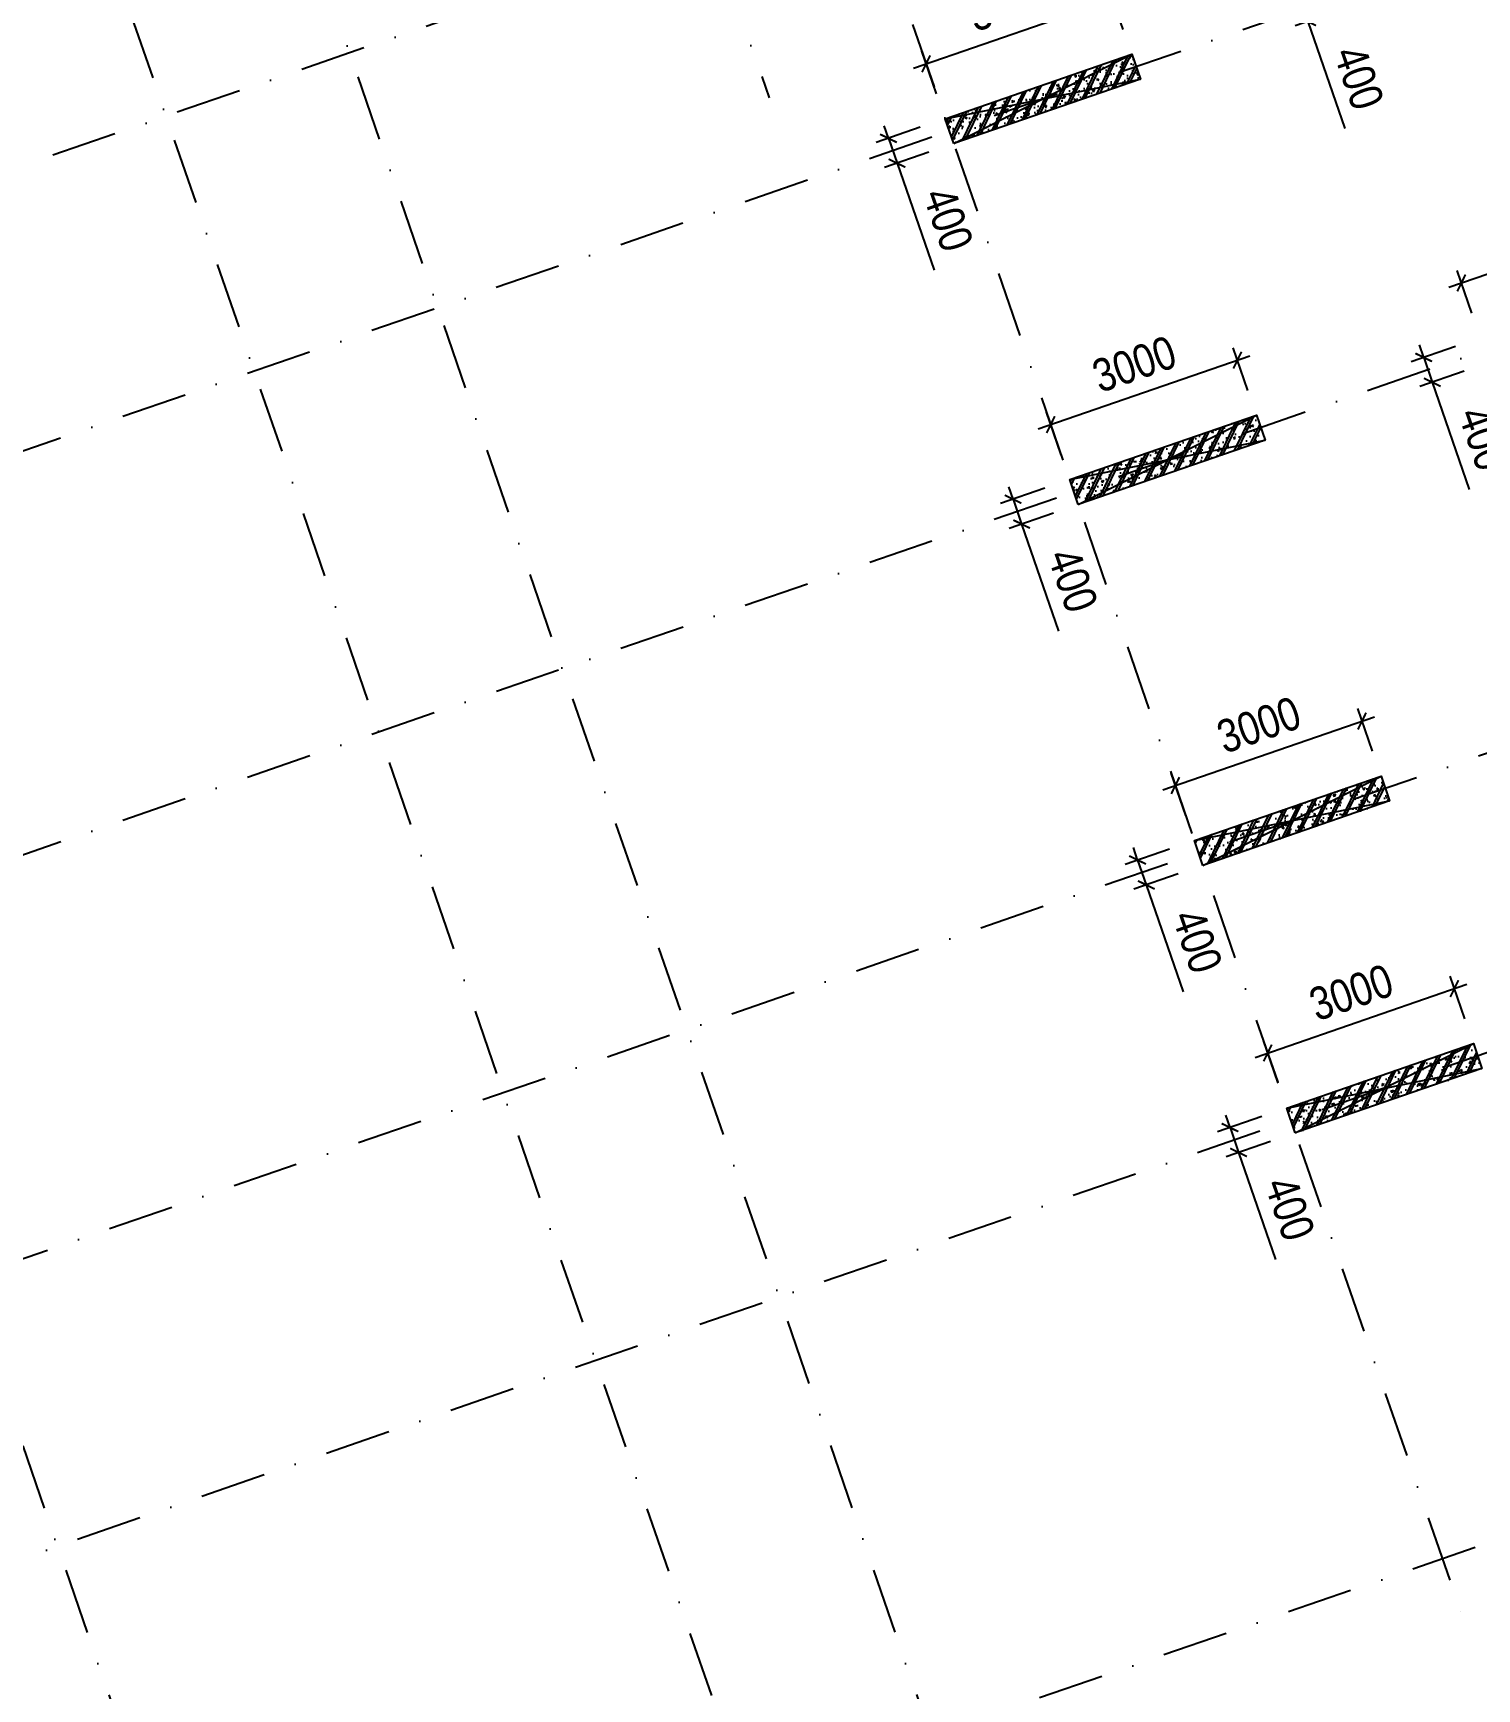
# Model space of a CAD drawing. Header units: millimetres. Extents: x 13965 to 1327256, y -72704 to 46237.
# Drawn here: x 265754 to 287687, y -32339 to -7183 of the extents above; entities that cross this region are included whole.
import ezdxf

# ---------------------------------------------------------------- set-up
doc = ezdxf.new("R2010")
doc.units = ezdxf.units.MM
doc.header["$MEASUREMENT"] = 0
doc.linetypes.add('DASHDOT', pattern=[1, 0.5, -0.25, 0, -0.25])
for name, color, linetype in [('ccu11-Manh', 8, 'Continuous'), ('KC2-DIM', 251, 'Continuous'), ('KT-Luoi truc South Tower', 8, 'DASHDOT'), ('Xref_ST_MBDV Cot vach 30.7.2022|Xref_ST_MBDV Cot vach 30.7.2022|Xref_ST_MBDV Cot vach 30.7.2022|Xref_ST_MBDV Cot vach 30.7.2022|KC-Betong', 6, 'Continuous')]:
    doc.layers.add(name, color=color, linetype=linetype)
doc.layers.add('KT-Kich thuoc', color=159, linetype='Continuous', lineweight=18)
doc.styles.add('Arial Narrow', font='ARIALN.TTF')
doc.dimstyles.new('ccu12-200', dxfattribs={"dimscale": 200, "dimtxt": 2.5, "dimasz": 1, "dimexe": 1, "dimexo": 2, "dimgap": 1, "dimtad": 1, "dimdec": 0, "dimdsep": 46, "dimtxsty": 'Arial Narrow', "dimblk": 'ARCHTICK', "dimcen": -1, "dimdle": 1, "dimclrd": 256, "dimclre": 256, "dimclrt": 3, "dimadec": 0, "dimazin": 2, "dimtfac": 0.1, "dimtdec": 0, "dimtmove": 0, "dimatfit": 1, "dimldrblk": 'ARCHTICK', "dimfxl": 1, "dimtvp": 0.833333, "dimtolj": 1, "dimtzin": 12, "dimarcsym": 0})

# ---------------------------------------------------------------- blocks, each defined once
blk = doc.blocks.new('Asix South Tower')
at = {"layer": 'KT-Luoi truc South Tower', "ltscale": 2000}
for p, q in [((-72397.8, 60940.8), (-54232.5, 8325.6)), ((-74690, 60149.4), (-64788, 31468.5)), ((-80172.4, 58256.6), (-62007.1, 5641.4)), ((-82960.9, 57293.9), (-64795.6, 4678.7)), ((-91137.3, 54471), (-72972, 1855.8)), ((-37736.8, 39354.3), (-105450.5, 15976.2)), ((-63379.6, 34838.6), (-106788.6, 19851.7)), ((-37735.1, 33218.9), (-103274.2, 10591.7)), ((-47391.3, 23749.2), (-101381.4, 5109.2)), ((-45988, 19684.6), (-99978.1, 1044.6)), ((-52170.8, 10095.3), (-96381.5, -5168.4))]:
    blk.add_line(p, q, dxfattribs=at)
blk = doc.blocks.new('_ArchTick')
at = {"color": 0, "const_width": 0.15}
blk.add_lwpolyline([(-0.5, -0.5), (0.5, 0.5)], dxfattribs=at)
blk = doc.blocks.new('*D246')
at = {"layer": 'Defpoints', "color": 0, "transparency": 16777216}
for p in [(282156, -6670), (282444, -7505, 0), (279609, -8484, 0)]:
    blk.add_point(p, dxfattribs=at)
at = {"layer": 'KC2-DIM', "lineweight": -2, "transparency": 16777216}
for p, q in [((282314, -7127), (282091, -6480)), ((279131, -7714), (282345, -6604)), ((279478, -8106), (279255, -7459))]:
    blk.add_line(p, q, dxfattribs=at)
at = {"layer": 'KC2-DIM', "lineweight": -2, "transparency": 16777216, "xscale": 200, "yscale": 200, "zscale": 200}
for p, rotation in [((282156, -6670), 19.04713795321673), ((279320, -7649), 199.0471379532167)]:
    blk.add_blockref('_ArchTick', p, dxfattribs=dict(at, rotation=rotation))
at = {"layer": 'KC2-DIM', "color": 3, "transparency": 16777216, "insert": (280590, -6729), "char_height": 500, "attachment_point": 5, "rotation": 19.0471, "style": 'Arial Narrow'}
blk.add_mtext('\\A1;3000', dxfattribs=at)
blk = doc.blocks.new('*D247')
at = {"layer": 'Defpoints', "color": 0, "transparency": 16777216}
for p in [(279609, -8484, 0), (279739, -8862, 0), (278878, -9159)]:
    blk.add_point(p, dxfattribs=at)
at = {"layer": 'KC2-DIM', "lineweight": -2, "transparency": 16777216}
for p, q in [((279231, -8614), (278559, -8846)), ((278748, -8781), (278682, -8592)), ((278748, -8781), (278878, -9159)), ((279361, -8992), (278689, -9224)), ((278878, -9159), (279440, -10786))]:
    blk.add_line(p, q, dxfattribs=at)
at = {"layer": 'KC2-DIM', "lineweight": -2, "transparency": 16777216, "xscale": 200, "yscale": 200, "zscale": 200}
for p, rotation in [((278748, -8781), 289.0471379532211), ((278878, -9159), 109.0471379532211)]:
    blk.add_blockref('_ArchTick', p, dxfattribs=dict(at, rotation=rotation))
at = {"layer": 'KC2-DIM', "color": 3, "transparency": 16777216, "insert": (279655, -10013), "char_height": 500, "attachment_point": 5, "rotation": 289.0471, "style": 'Arial Narrow'}
blk.add_mtext('\\A1;400', dxfattribs=at)
blk = doc.blocks.new('*D248')
at = {"layer": 'Defpoints', "color": 0, "transparency": 16777216}
for p in [(284049, -12152), (284337, -12988, 0), (281502, -13967, 0)]:
    blk.add_point(p, dxfattribs=at)
at = {"layer": 'KC2-DIM', "lineweight": -2, "transparency": 16777216}
for p, q in [((284207, -12610), (283984, -11963)), ((281024, -13197), (284238, -12087)), ((281371, -13589), (281148, -12942))]:
    blk.add_line(p, q, dxfattribs=at)
at = {"layer": 'KC2-DIM', "lineweight": -2, "transparency": 16777216, "xscale": 200, "yscale": 200, "zscale": 200}
for p, rotation in [((284049, -12152), 19.04713795321708), ((281213, -13131), 199.0471379532171)]:
    blk.add_blockref('_ArchTick', p, dxfattribs=dict(at, rotation=rotation))
at = {"layer": 'KC2-DIM', "color": 3, "transparency": 16777216, "insert": (282483, -12212), "char_height": 500, "attachment_point": 5, "rotation": 19.0471, "style": 'Arial Narrow'}
blk.add_mtext('\\A1;3000', dxfattribs=at)
blk = doc.blocks.new('*D249')
at = {"layer": 'Defpoints', "color": 0, "transparency": 16777216}
for p in [(281502, -13967, 0), (281632, -14345, 0), (280771, -14642)]:
    blk.add_point(p, dxfattribs=at)
at = {"layer": 'KC2-DIM', "lineweight": -2, "transparency": 16777216}
for p, q in [((280641, -14264), (280575, -14075)), ((281124, -14097), (280452, -14329)), ((280641, -14264), (280771, -14642)), ((281254, -14475), (280582, -14707)), ((280771, -14642), (281333, -16269))]:
    blk.add_line(p, q, dxfattribs=at)
at = {"layer": 'KC2-DIM', "lineweight": -2, "transparency": 16777216, "xscale": 200, "yscale": 200, "zscale": 200}
for p, rotation in [((280641, -14264), 289.0471379532211), ((280771, -14642), 109.0471379532211)]:
    blk.add_blockref('_ArchTick', p, dxfattribs=dict(at, rotation=rotation))
at = {"layer": 'KC2-DIM', "color": 3, "transparency": 16777216, "insert": (281548, -15496), "char_height": 500, "attachment_point": 5, "rotation": 289.0471, "style": 'Arial Narrow'}
blk.add_mtext('\\A1;400', dxfattribs=at)
blk = doc.blocks.new('*D250')
at = {"layer": 'Defpoints', "color": 0, "transparency": 16777216}
for p in [(285942, -17635), (286230, -18470, 0), (283394, -19449, 0)]:
    blk.add_point(p, dxfattribs=at)
at = {"layer": 'KC2-DIM', "lineweight": -2, "transparency": 16777216}
for p, q in [((282917, -18679), (286131, -17570)), ((286100, -18092), (285877, -17446)), ((283264, -19071), (283041, -18425))]:
    blk.add_line(p, q, dxfattribs=at)
at = {"layer": 'KC2-DIM', "lineweight": -2, "transparency": 16777216, "xscale": 200, "yscale": 200, "zscale": 200}
for p, rotation in [((285942, -17635), 19.0471379532168), ((283106, -18614), 199.0471379532168)]:
    blk.add_blockref('_ArchTick', p, dxfattribs=dict(at, rotation=rotation))
at = {"layer": 'KC2-DIM', "color": 3, "transparency": 16777216, "insert": (284375, -17694), "char_height": 500, "attachment_point": 5, "rotation": 19.0471, "style": 'Arial Narrow'}
blk.add_mtext('\\A1;3000', dxfattribs=at)
blk = doc.blocks.new('*D251')
at = {"layer": 'Defpoints', "color": 0, "transparency": 16777216}
for p in [(283394, -19449, 0), (283525, -19827, 0), (282664, -20124)]:
    blk.add_point(p, dxfattribs=at)
at = {"layer": 'KC2-DIM', "lineweight": -2, "transparency": 16777216}
for p, q in [((283016, -19580), (282344, -19812)), ((282533, -19746), (282468, -19557)), ((282533, -19746), (282664, -20124)), ((283147, -19958), (282475, -20190)), ((282664, -20124), (283226, -21751))]:
    blk.add_line(p, q, dxfattribs=at)
at = {"layer": 'KC2-DIM', "lineweight": -2, "transparency": 16777216, "xscale": 200, "yscale": 200, "zscale": 200}
for p, rotation in [((282533, -19746), 289.0471379532133), ((282664, -20124), 109.0471379532133)]:
    blk.add_blockref('_ArchTick', p, dxfattribs=dict(at, rotation=rotation))
at = {"layer": 'KC2-DIM', "color": 3, "transparency": 16777216, "insert": (283440, -20978), "char_height": 500, "attachment_point": 5, "rotation": 289.0471, "style": 'Arial Narrow'}
blk.add_mtext('\\A1;400', dxfattribs=at)
blk = doc.blocks.new('*D252')
at = {"layer": 'Defpoints', "color": 0, "transparency": 16777216}
for p in [(287345, -21699), (287633, -22535, 0), (284798, -23514, 0)]:
    blk.add_point(p, dxfattribs=at)
at = {"layer": 'KC2-DIM', "lineweight": -2, "transparency": 16777216}
for p, q in [((284320, -22744), (287534, -21634)), ((287503, -22157), (287280, -21510)), ((284667, -23136), (284444, -22489))]:
    blk.add_line(p, q, dxfattribs=at)
at = {"layer": 'KC2-DIM', "lineweight": -2, "transparency": 16777216, "xscale": 200, "yscale": 200, "zscale": 200}
for p, rotation in [((287345, -21699), 19.0471379532168), ((284509, -22678), 199.0471379532168)]:
    blk.add_blockref('_ArchTick', p, dxfattribs=dict(at, rotation=rotation))
at = {"layer": 'KC2-DIM', "color": 3, "transparency": 16777216, "insert": (285779, -21759), "char_height": 500, "attachment_point": 5, "rotation": 19.0471, "style": 'Arial Narrow'}
blk.add_mtext('\\A1;3000', dxfattribs=at)
blk = doc.blocks.new('*D253')
at = {"layer": 'Defpoints', "color": 0, "transparency": 16777216}
for p in [(284798, -23514, 0), (284928, -23892, 0), (284067, -24189)]:
    blk.add_point(p, dxfattribs=at)
at = {"layer": 'KC2-DIM', "lineweight": -2, "transparency": 16777216}
for p, q in [((284420, -23644), (283748, -23876)), ((283937, -23811), (283871, -23622)), ((283937, -23811), (284067, -24189)), ((284550, -24022), (283878, -24254)), ((284067, -24189), (284629, -25816))]:
    blk.add_line(p, q, dxfattribs=at)
at = {"layer": 'KC2-DIM', "lineweight": -2, "transparency": 16777216, "xscale": 200, "yscale": 200, "zscale": 200}
for p, rotation in [((283937, -23811), 289.0471379532133), ((284067, -24189), 109.0471379532133)]:
    blk.add_blockref('_ArchTick', p, dxfattribs=dict(at, rotation=rotation))
at = {"layer": 'KC2-DIM', "color": 3, "transparency": 16777216, "insert": (284844, -25043), "char_height": 500, "attachment_point": 5, "rotation": 289.0471, "style": 'Arial Narrow'}
blk.add_mtext('\\A1;400', dxfattribs=at)
blk = doc.blocks.new('*D258')
at = {"layer": 'Defpoints', "color": 0, "transparency": 16777216}
for p in [(290288, -9999), (290576, -10834, 0), (287740, -11813, 0)]:
    blk.add_point(p, dxfattribs=at)
at = {"layer": 'KC2-DIM', "lineweight": -2, "transparency": 16777216}
for p, q in [((290445, -10456), (290222, -9809)), ((287263, -11043), (290477, -9933)), ((287610, -11435), (287387, -10789))]:
    blk.add_line(p, q, dxfattribs=at)
at = {"layer": 'KC2-DIM', "lineweight": -2, "transparency": 16777216, "xscale": 200, "yscale": 200, "zscale": 200}
for p, rotation in [((290288, -9999), 19.0471379532167), ((287452, -10978), 199.0471379532166)]:
    blk.add_blockref('_ArchTick', p, dxfattribs=dict(at, rotation=rotation))
at = {"layer": 'KC2-DIM', "color": 3, "transparency": 16777216, "insert": (288721, -10058), "char_height": 500, "attachment_point": 5, "rotation": 19.0471, "style": 'Arial Narrow'}
blk.add_mtext('\\A1;3000', dxfattribs=at)
blk = doc.blocks.new('*D259')
at = {"layer": 'Defpoints', "color": 0, "transparency": 16777216}
for p in [(287740, -11813, 0), (287871, -12191, 0), (287010, -12488)]:
    blk.add_point(p, dxfattribs=at)
at = {"layer": 'KC2-DIM', "lineweight": -2, "transparency": 16777216}
for p, q in [((287362, -11943), (286690, -12175)), ((286879, -12110), (286814, -11921)), ((287493, -12321), (286821, -12553)), ((286879, -12110), (287010, -12488)), ((287010, -12488), (287571, -14115))]:
    blk.add_line(p, q, dxfattribs=at)
at = {"layer": 'KC2-DIM', "lineweight": -2, "transparency": 16777216, "xscale": 200, "yscale": 200, "zscale": 200}
for p, rotation in [((286879, -12110), 289.0471379532133), ((287010, -12488), 109.0471379532133)]:
    blk.add_blockref('_ArchTick', p, dxfattribs=dict(at, rotation=rotation))
at = {"layer": 'KC2-DIM', "color": 3, "transparency": 16777216, "insert": (287786, -13342), "char_height": 500, "attachment_point": 5, "rotation": 289.0471, "style": 'Arial Narrow'}
blk.add_mtext('\\A1;400', dxfattribs=at)
blk = doc.blocks.new('*D261')
at = {"layer": 'Defpoints', "color": 0, "transparency": 16777216}
for p in [(285847, -6330, 0), (285978, -6708, 0), (285117, -7006)]:
    blk.add_point(p, dxfattribs=at)
at = {"layer": 'KC2-DIM', "lineweight": -2, "transparency": 16777216}
for p, q in [((285469, -6461), (284797, -6693)), ((284986, -6628), (284921, -6439)), ((284986, -6628), (285117, -7006)), ((285600, -6839), (284928, -7071)), ((285117, -7006), (285679, -8632))]:
    blk.add_line(p, q, dxfattribs=at)
at = {"layer": 'KC2-DIM', "lineweight": -2, "transparency": 16777216, "xscale": 200, "yscale": 200, "zscale": 200}
for p, rotation in [((284986, -6628), 289.0471379532133), ((285117, -7006), 109.0471379532133)]:
    blk.add_blockref('_ArchTick', p, dxfattribs=dict(at, rotation=rotation))
at = {"layer": 'KC2-DIM', "color": 3, "transparency": 16777216, "insert": (285893, -7860), "char_height": 500, "attachment_point": 5, "rotation": 289.0471, "style": 'Arial Narrow'}
blk.add_mtext('\\A1;400', dxfattribs=at)
blk = doc.blocks.new('*U37')
h = blk.add_hatch()
h.set_pattern_fill('VATLIEU04', color=250, scale=40, style=0, pattern_type=2)
h.set_pattern_definition([(50, (-550, 3050), (286.904, -25.101), [30, -330]), (355, (-550, 3050), (-55.5, 300.877), [24, -264]), (100.451, (-526.1, 3047.9), (231.404, 275.776), [25.496, -280.457]), (46.184, (-550, 3130), (426.896, -66.208), [45, -495]), (96.636, (-514.43, 3124.5), (373.865, 389.647), [38.244, -420.685]), (351.184, (-550, 3130), (373.865, 389.65), [36, -396]), (21, (-510, 3110), (238.763, -161.048), [30, -330]), (326, (-510, 3110), (97.326, 290.06), [24, -264]), (71.451, (-490.1, 3096.58), (336.09, 129.012), [25.496, -280.457]), (37.5, (-550, 3050), (4.864, 133.1575), [0, -260.8, 0, -268, 0, -265]), (7.5, (-550, 3050), (105.228, 157.7647), [0, -152.8, 0, -254.8, 0, -101]), (327.5, (-639.2, 3050), (213.529, -9.022), [0, -100, 0, -312, 0, -414]), (317.5, (-679.2, 3050), (233.274, 40.042), [0, -130, 0, -207.2, 0, -294]), (45, (-550, 3050), (-120.208, 120.208), []), (45, (-550, 3099), (-120.208, 120.208), [])])
h.paths.add_polyline_path([(-475, -475), (-75, -475), (-75, 2525), (-475, 2525)])
at = {"color": 6, "ltscale": 0.25}
blk.add_lwpolyline([(-475, -475), (-75, -475), (-75, 2525), (-475, 2525)], close=True, dxfattribs=at)
at = {"layer": 'Defpoints', "linetype": 'ByBlock', "ltscale": 30}
for p, q in [((-75, -475), (-475, 2525)), ((-475, -475), (-75, 2525))]:
    blk.add_line(p, q, dxfattribs=at)
blk = doc.blocks.new('MBCV-T21')
at = {"layer": 'Xref_ST_MBDV Cot vach 30.7.2022|Xref_ST_MBDV Cot vach 30.7.2022|Xref_ST_MBDV Cot vach 30.7.2022|Xref_ST_MBDV Cot vach 30.7.2022|KC-Betong', "linetype": 'ByBlock', "xscale": -0.9999999999999998, "rotation": 289.0471379532163}
for p in [(-55615, 5656, 0), (-53722, 173, 0), (-51829, -5309, 0), (-50426, -9374, 0)]:
    blk.add_blockref('*U37', p, dxfattribs=at)

msp = doc.modelspace()

# ---------------------------------------------------------------- block references
at = {"layer": 'ccu11-Manh'}
msp.add_blockref('MBCV-T21', (335648.4, -13913.9), dxfattribs=at)
at = {"layer": 'KT-Kich thuoc'}
msp.add_blockref('Asix South Tower', (341721.4, -39634.4), dxfattribs=at)

# ---------------------------------------------------------------- dimensions: what is measured, and where the dimension line sits
at = {"layer": 'KC2-DIM'}
for p1, p2, distance, picture, middle in [((279608.7, -8483.8, 0), (282444.4, -7504.7, 0), 883.6, '*D246', (280589.6, -6728.7)), ((285847.5, -6330.3, 0), (285978, -6708.4, 0), -910.9, '*D261', (285893.4, -7859.5, 0)), ((279608.7, -8483.8, 0), (279739.2, -8861.9, 0), -910.9, '*D247', (279654.6, -10012.9)), ((287740.3, -11812.8, 0), (290576, -10833.7, 0), 883.6, '*D258', (288721.2, -10057.7, 0)), ((281501.6, -13966.7, 0), (284337.4, -12987.6, 0), 883.6, '*D248', (282482.6, -12211.6, 0)), ((287740.3, -11812.8, 0), (287870.8, -12190.9, 0), -910.9, '*D259', (287786.2, -13342, 0)), ((281501.6, -13966.7, 0), (281632.2, -14344.8, 0), -910.9, '*D249', (281547.5, -15495.8, 0)), ((283394.4, -19449.1, 0), (286230.2, -18470.1, 0), 883.6, '*D250', (284375.4, -17694, 0)), ((283394.4, -19449.1, 0), (283525, -19827.2, 0), -910.9, '*D251', (283440.3, -20978.3, 0)), ((284797.7, -23513.7, 0), (287633.5, -22534.7, 0), 883.6, '*D252', (285778.6, -21758.6, 0)), ((284797.7, -23513.7, 0), (284928.2, -23891.8, 0), -910.9, '*D253', (284843.6, -25042.9, 0))]:
    dim = msp.add_aligned_dim(p1=p1, p2=p2, distance=distance, dimstyle='ccu12-200', dxfattribs=at)
    dim.commit()
    dim.dimension.update_dxf_attribs({"geometry": picture, "text_midpoint": middle})

doc.saveas('drawing.dxf')
